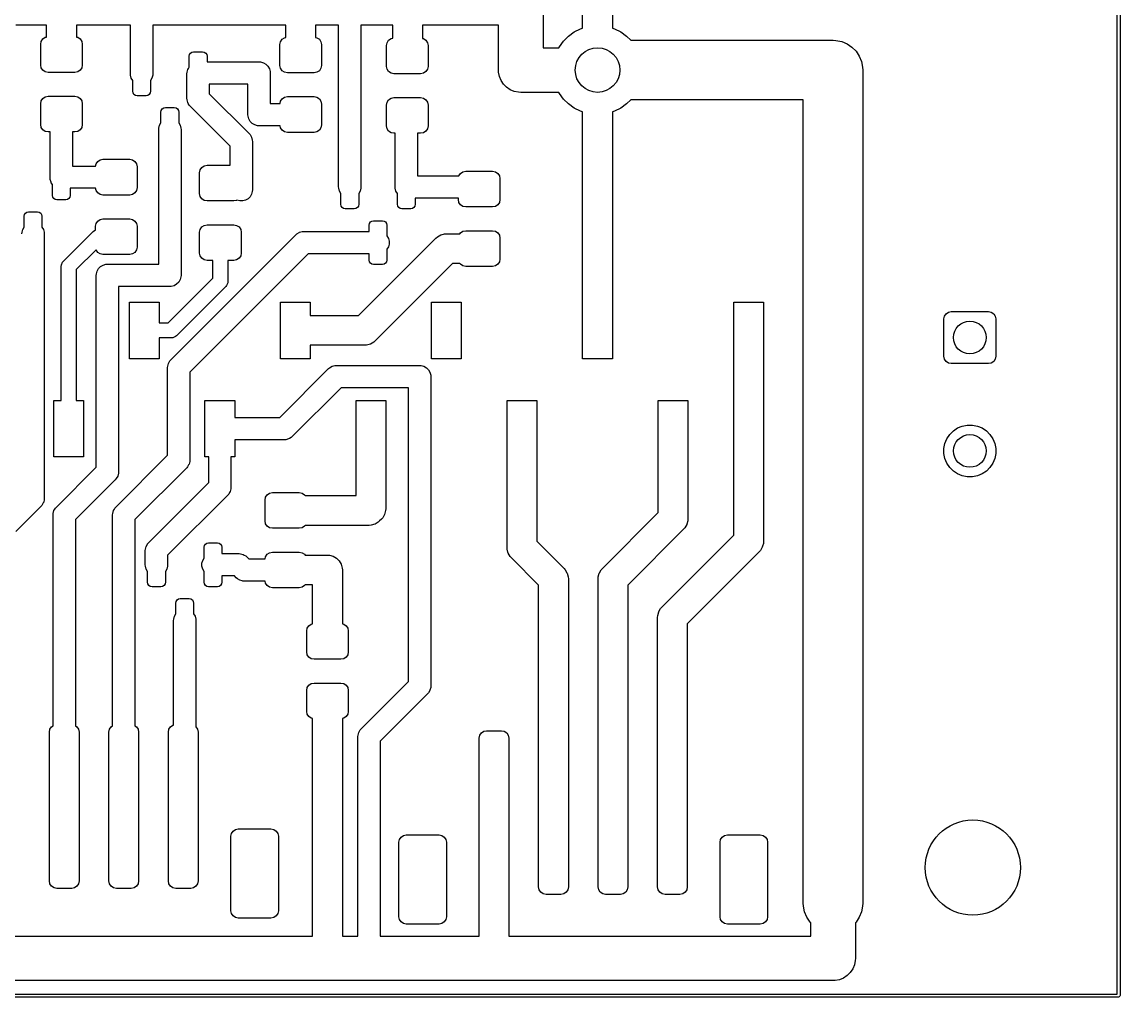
# Model space of a CAD drawing. Header units: millimetres. Extents: x 112.3 to 187.7, y -128.1 to -63.8.
# Drawn here: x 150.83 to 187.75, y -128.15 to -95.38 of the extents above; entities that cross this region are included whole.
import ezdxf

# ---------------------------------------------------------------- set-up
doc = ezdxf.new("R2010")
doc.units = ezdxf.units.MM
doc.layers.add('F.Cu', color=13, linetype='CONTINUOUS', true_color=0xc83434)

msp = doc.modelspace()

# ---------------------------------------------------------------- linework, layer by layer
at = {"layer": 'F.Cu', "linetype": 'CONTINUOUS'}
for p, q in [((187.649999, -128.049999), (187.649999, -63.85)), ((187.749999, -63.8), (187.749999, -128.099999)), ((169.68, -95.590128), (169.68, -94.74489)), ((170.68, -94.74489), (170.68, -95.590128)), ((168.35, -94.9), (168.35, -96.25)), ((151.2, -95.49489), (150.625, -95.49489)), ((151.656377, -95.49489), (151.2, -95.49489)), ((151.656377, -95.891429), (151.656377, -95.49489)), ((154.475, -95.49489), (152.656377, -95.49489)), ((152.656377, -95.49489), (152.656377, -95.891429)), ((154.475, -97.125), (154.475, -95.49489)), ((157.5, -95.49489), (155.225, -95.49489)), ((155.225, -95.49489), (155.225, -97.125)), ((159.7, -95.49489), (157.5, -95.49489)), ((159.7, -95.904654), (159.7, -95.49489)), ((161.475, -95.49489), (160.7, -95.49489)), ((160.7, -95.49489), (160.7, -95.904654)), ((161.475, -100.925), (161.475, -95.49489)), ((163.3, -95.49489), (162.225, -95.49489)), ((162.225, -95.49489), (162.225, -100.925)), ((163.3, -95.932638), (163.3, -95.49489)), ((166.6, -95.49489), (164.3, -95.49489)), ((164.3, -95.49489), (164.3, -95.939502)), ((166.85, -95.49489), (166.6, -95.49489)), ((166.85, -97), (166.85, -95.49489)), ((169.396252, -95.72104), (169.605975, -95.614181)), ((169.605975, -95.614181), (169.68, -95.590128)), ((170.68, -95.590128), (170.754025, -95.614181)), ((170.754025, -95.614181), (170.963748, -95.72104)), ((151.475407, -96.035813), (151.5296, -95.954707)), ((151.5296, -95.954707), (151.610706, -95.900514)), ((151.610706, -95.900514), (151.656377, -95.891429)), ((152.656377, -95.891429), (152.702048, -95.900514)), ((152.702048, -95.900514), (152.783154, -95.954707)), ((152.783154, -95.954707), (152.837347, -96.035813)), ((159.51903, -96.049038), (159.573223, -95.967932)), ((159.573223, -95.967932), (159.654329, -95.913739)), ((159.654329, -95.913739), (159.7, -95.904654)), ((160.7, -95.904654), (160.745671, -95.913739)), ((160.745671, -95.913739), (160.826777, -95.967932)), ((160.826777, -95.967932), (160.88097, -96.049038)), ((163.101777, -96.080454), (163.15597, -95.999348)), ((163.15597, -95.999348), (163.237076, -95.945155)), ((163.237076, -95.945155), (163.3, -95.932638)), ((164.3, -95.939502), (164.328418, -95.945155)), ((164.328418, -95.945155), (164.409524, -95.999348)), ((164.409524, -95.999348), (164.463717, -96.080454)), ((169.039391, -96.025828), (169.205828, -95.859391)), ((169.205828, -95.859391), (169.396252, -95.72104)), ((170.963748, -95.72104), (171.154172, -95.859391)), ((171.154172, -95.859391), (171.294781, -96)), ((171.294781, -96), (178.1, -96)), ((178.1, -96), (178.198017, -96.004815)), ((151.456377, -96.131484), (151.475407, -96.035813)), ((151.456377, -96.831484), (151.456377, -96.131484)), ((152.837347, -96.035813), (152.856377, -96.131484)), ((152.856377, -96.131484), (152.856377, -96.831484)), ((159.5, -96.144709), (159.51903, -96.049038)), ((159.5, -96.844709), (159.5, -96.144709)), ((160.88097, -96.049038), (160.9, -96.144709)), ((160.9, -96.144709), (160.9, -96.844709)), ((163.082747, -96.176125), (163.101777, -96.080454)), ((163.082747, -96.876125), (163.082747, -96.176125)), ((164.463717, -96.080454), (164.482747, -96.176125)), ((164.482747, -96.176125), (164.482747, -96.876125)), ((168.35, -96.25), (168.883845, -96.25)), ((168.883845, -96.25), (168.90104, -96.216252)), ((168.90104, -96.216252), (169.039391, -96.025828)), ((178.198017, -96.004815), (178.390285, -96.04306)), ((178.390285, -96.04306), (178.571397, -96.118079)), ((178.571397, -96.118079), (178.734393, -96.22699)), ((178.734393, -96.22699), (178.87301, -96.365607)), ((178.87301, -96.365607), (178.981921, -96.528603)), ((156.45, -96.5375), (156.461418, -96.480097)), ((156.45, -96.90103), (156.45, -96.5375)), ((156.461418, -96.480097), (156.493934, -96.431434)), ((156.493934, -96.431434), (156.542597, -96.398918)), ((156.542597, -96.398918), (156.6, -96.3875)), ((156.6, -96.3875), (156.9, -96.3875)), ((156.9, -96.3875), (156.957403, -96.398918)), ((156.957403, -96.398918), (157.006066, -96.431434)), ((157.006066, -96.431434), (157.038582, -96.480097)), ((157.038582, -96.480097), (157.05, -96.5375)), ((157.05, -96.5375), (157.05, -96.725)), ((157.05, -96.725), (158.8, -96.725)), ((158.8, -96.725), (158.848947, -96.728208)), ((158.848947, -96.728208), (158.943506, -96.753545)), ((178.981921, -96.528603), (179.05694, -96.709715)), ((179.05694, -96.709715), (179.095185, -96.901983)), ((151.475407, -96.927155), (151.456377, -96.831484)), ((151.5296, -97.008261), (151.475407, -96.927155)), ((151.610706, -97.062454), (151.5296, -97.008261)), ((151.706377, -97.081484), (151.610706, -97.062454)), ((152.606377, -97.081484), (151.706377, -97.081484)), ((152.702048, -97.062454), (152.606377, -97.081484)), ((152.783154, -97.008261), (152.702048, -97.062454)), ((152.837347, -96.927155), (152.783154, -97.008261)), ((152.856377, -96.831484), (152.837347, -96.927155)), ((156.375, -97.125), (156.378207, -97.076068)), ((156.378207, -97.076053), (156.403545, -96.981493)), ((156.378207, -97.076068), (156.378207, -97.076053)), ((156.403545, -96.981493), (156.421461, -96.950462)), ((156.421461, -96.950462), (156.45, -96.90103)), ((158.943506, -96.753545), (159.028286, -96.802492)), ((159.028286, -96.802492), (159.097508, -96.871714)), ((159.097508, -96.871714), (159.146455, -96.956494)), ((159.146455, -96.956494), (159.171792, -97.051053)), ((159.171792, -97.051053), (159.175, -97.1)), ((159.175, -97.1), (159.175, -98.121694)), ((159.51903, -96.94038), (159.5, -96.844709)), ((159.573223, -97.021486), (159.51903, -96.94038)), ((159.654329, -97.075679), (159.573223, -97.021486)), ((159.75, -97.094709), (159.654329, -97.075679)), ((160.65, -97.094709), (159.75, -97.094709)), ((160.745671, -97.075679), (160.65, -97.094709)), ((160.826777, -97.021486), (160.745671, -97.075679)), ((160.88097, -96.94038), (160.826777, -97.021486)), ((160.9, -96.844709), (160.88097, -96.94038)), ((163.101777, -96.971796), (163.082747, -96.876125)), ((163.15597, -97.052902), (163.101777, -96.971796)), ((163.237076, -97.107095), (163.15597, -97.052902)), ((163.332747, -97.126125), (163.237076, -97.107095)), ((164.328418, -97.107095), (164.232747, -97.126125)), ((164.409524, -97.052902), (164.328418, -97.107095)), ((164.463717, -96.971796), (164.409524, -97.052902)), ((164.482747, -96.876125), (164.463717, -96.971796)), ((166.853611, -97.073513), (166.85, -97)), ((166.882295, -97.217714), (166.853611, -97.073513)), ((179.095185, -96.901983), (179.1, -97)), ((179.1, -97), (179.1, -124.996289)), ((154.478208, -97.173947), (154.475, -97.125)), ((154.503545, -97.268506), (154.478208, -97.173947)), ((154.55, -97.348969), (154.503545, -97.268506)), ((154.55, -97.7125), (154.55, -97.348969)), ((155.196455, -97.268506), (155.15, -97.348969)), ((155.15, -97.348969), (155.15, -97.7125)), ((155.221792, -97.173947), (155.196455, -97.268506)), ((155.225, -97.125), (155.221792, -97.173947)), ((156.375, -97.95), (156.375, -97.125)), ((158.425, -97.475), (157.125, -97.475)), ((157.125, -97.475), (157.125, -97.79467)), ((158.425, -98.5), (158.425, -97.475)), ((164.232747, -97.126125), (163.332747, -97.126125)), ((166.938559, -97.353548), (166.882295, -97.217714)), ((167.020242, -97.475795), (166.938559, -97.353548)), ((167.124205, -97.579758), (167.020242, -97.475795)), ((154.561418, -97.769903), (154.55, -97.7125)), ((154.593934, -97.818566), (154.561418, -97.769903)), ((154.642597, -97.851082), (154.593934, -97.818566)), ((155.106066, -97.818566), (155.057403, -97.851082)), ((155.138582, -97.769903), (155.106066, -97.818566)), ((155.15, -97.7125), (155.138582, -97.769903)), ((157.125, -97.79467), (158.465165, -99.134835)), ((167.246452, -97.661441), (167.124205, -97.579758)), ((167.382286, -97.717705), (167.246452, -97.661441)), ((167.526487, -97.746389), (167.382286, -97.717705)), ((167.6, -97.75), (167.526487, -97.746389)), ((168.883845, -97.75), (167.6, -97.75)), ((168.90104, -97.783748), (168.883845, -97.75)), ((169.039391, -97.974172), (168.90104, -97.783748)), ((151.456377, -98.131484), (151.475407, -98.035813)), ((151.456377, -98.831484), (151.456377, -98.131484)), ((151.475407, -98.035813), (151.5296, -97.954707)), ((151.5296, -97.954707), (151.610706, -97.900514)), ((151.610706, -97.900514), (151.706377, -97.881484)), ((151.706377, -97.881484), (152.606377, -97.881484)), ((152.606377, -97.881484), (152.702048, -97.900514)), ((152.702048, -97.900514), (152.783154, -97.954707)), ((152.783154, -97.954707), (152.837347, -98.035813)), ((152.837347, -98.035813), (152.856377, -98.131484)), ((152.856377, -98.131484), (152.856377, -98.831484)), ((154.7, -97.8625), (154.642597, -97.851082)), ((155, -97.8625), (154.7, -97.8625)), ((155.057403, -97.851082), (155, -97.8625)), ((156.378207, -97.998931), (156.375, -97.95)), ((156.378207, -97.998947), (156.378207, -97.998931)), ((156.403545, -98.093507), (156.378207, -97.998947)), ((156.418673, -98.119709), (156.403545, -98.093507)), ((156.452492, -98.178286), (156.418673, -98.119709)), ((156.4525, -98.178294), (156.452492, -98.178286)), ((156.484835, -98.215165), (156.4525, -98.178294)), ((157.825, -99.55533), (156.484835, -98.215165)), ((159.175, -98.121694), (159.205291, -98.119709)), ((159.205291, -98.119709), (159.504973, -98.119709)), ((159.504973, -98.119709), (159.51903, -98.049038)), ((159.51903, -98.049038), (159.573223, -97.967932)), ((159.573223, -97.967932), (159.654329, -97.913739)), ((159.654329, -97.913739), (159.75, -97.894709)), ((159.75, -97.894709), (160.65, -97.894709)), ((160.65, -97.894709), (160.745671, -97.913739)), ((160.745671, -97.913739), (160.826777, -97.967932)), ((160.826777, -97.967932), (160.88097, -98.049038)), ((160.88097, -98.049038), (160.9, -98.144709)), ((160.9, -98.144709), (160.9, -98.844709)), ((163.082747, -98.176125), (163.101777, -98.080454)), ((163.082747, -98.876125), (163.082747, -98.176125)), ((163.101777, -98.080454), (163.15597, -97.999348)), ((163.15597, -97.999348), (163.237076, -97.945155)), ((163.237076, -97.945155), (163.332747, -97.926125)), ((163.332747, -97.926125), (164.232747, -97.926125)), ((164.232747, -97.926125), (164.328418, -97.945155)), ((164.328418, -97.945155), (164.409524, -97.999348)), ((164.409524, -97.999348), (164.463717, -98.080454)), ((164.463717, -98.080454), (164.482747, -98.176125)), ((164.482747, -98.176125), (164.482747, -98.876125)), ((169.205828, -98.140609), (169.039391, -97.974172)), ((169.396252, -98.27896), (169.205828, -98.140609)), ((171.154172, -98.140609), (170.963748, -98.27896)), ((171.294781, -98), (171.154172, -98.140609)), ((177.1, -98), (171.294781, -98)), ((177.1, -124.996289), (177.1, -98)), ((155.5, -98.4125), (155.511418, -98.355097)), ((155.5, -98.77603), (155.5, -98.4125)), ((155.511418, -98.355097), (155.543934, -98.306434)), ((155.543934, -98.306434), (155.592597, -98.273918)), ((155.592597, -98.273918), (155.65, -98.2625)), ((155.65, -98.2625), (155.95, -98.2625)), ((155.95, -98.2625), (156.007403, -98.273918)), ((156.007403, -98.273918), (156.056066, -98.306434)), ((156.056066, -98.306434), (156.088582, -98.355097)), ((156.088582, -98.355097), (156.1, -98.4125)), ((156.1, -98.4125), (156.1, -98.77603)), ((158.428208, -98.548947), (158.425, -98.5)), ((158.453545, -98.643506), (158.428208, -98.548947)), ((169.605975, -98.385819), (169.396252, -98.27896)), ((169.68, -98.409871), (169.605975, -98.385819)), ((169.68, -104.8), (169.68, -98.409871)), ((170.754025, -98.385819), (170.68, -98.409871)), ((170.68, -98.409871), (170.68, -104.8)), ((170.963748, -98.27896), (170.754025, -98.385819)), ((151.475407, -98.927155), (151.456377, -98.831484)), ((151.5296, -99.008261), (151.475407, -98.927155)), ((152.837347, -98.927155), (152.783154, -99.008261)), ((152.856377, -98.831484), (152.837347, -98.927155)), ((155.425, -99), (155.428208, -98.951053)), ((155.428208, -98.951053), (155.453545, -98.856494)), ((155.453545, -98.856494), (155.5, -98.77603)), ((156.1, -98.77603), (156.146455, -98.856494)), ((156.146455, -98.856494), (156.171792, -98.951053)), ((156.171792, -98.951053), (156.175, -99)), ((158.502492, -98.728286), (158.453545, -98.643506)), ((158.571714, -98.797508), (158.502492, -98.728286)), ((158.656494, -98.846455), (158.571714, -98.797508)), ((158.751053, -98.871792), (158.656494, -98.846455)), ((158.8, -98.875), (158.751053, -98.871792)), ((159.2, -98.875), (158.8, -98.875)), ((159.248932, -98.871793), (159.2, -98.875)), ((159.248947, -98.871793), (159.248932, -98.871793)), ((159.256724, -98.869709), (159.248947, -98.871793)), ((159.504973, -98.869709), (159.256724, -98.869709)), ((159.51903, -98.94038), (159.504973, -98.869709)), ((159.573223, -99.021486), (159.51903, -98.94038)), ((160.88097, -98.94038), (160.826777, -99.021486)), ((160.9, -98.844709), (160.88097, -98.94038)), ((163.101777, -98.971796), (163.082747, -98.876125)), ((164.482747, -98.876125), (164.463717, -98.971796)), ((151.610706, -99.062454), (151.5296, -99.008261)), ((151.706377, -99.081484), (151.610706, -99.062454)), ((151.775, -99.081484), (151.706377, -99.081484)), ((151.775, -100.625), (151.775, -99.081484)), ((152.606377, -99.081484), (152.525, -99.081484)), ((152.525, -99.081484), (152.525, -100.225)), ((152.702048, -99.062454), (152.606377, -99.081484)), ((152.783154, -99.008261), (152.702048, -99.062454)), ((155.425, -103.525), (155.425, -99)), ((156.175, -99), (156.175, -103.9)), ((158.465165, -99.134835), (158.497508, -99.171714)), ((158.497508, -99.171714), (158.546455, -99.256494)), ((158.546455, -99.256494), (158.571793, -99.351053)), ((159.654329, -99.075679), (159.573223, -99.021486)), ((159.75, -99.094709), (159.654329, -99.075679)), ((160.65, -99.094709), (159.75, -99.094709)), ((160.745671, -99.075679), (160.65, -99.094709)), ((160.826777, -99.021486), (160.745671, -99.075679)), ((163.15597, -99.052902), (163.101777, -98.971796)), ((163.237076, -99.107095), (163.15597, -99.052902)), ((163.332747, -99.126125), (163.237076, -99.107095)), ((163.375, -99.126125), (163.332747, -99.126125)), ((163.375, -100.925), (163.375, -99.126125)), ((164.232747, -99.126125), (164.125, -99.126125)), ((164.125, -99.126125), (164.125, -100.55)), ((164.328418, -99.107095), (164.232747, -99.126125)), ((164.409524, -99.052902), (164.328418, -99.107095)), ((164.463717, -98.971796), (164.409524, -99.052902)), ((157.825, -100.2), (157.825, -99.55533)), ((158.571793, -99.351053), (158.571793, -99.351068)), ((158.571793, -99.351068), (158.575, -99.4)), ((158.575, -99.4), (158.575, -101.028241)), ((153.373223, -100.073223), (153.454329, -100.01903)), ((153.454329, -100.01903), (153.55, -100)), ((153.55, -100), (154.45, -100)), ((154.45, -100), (154.545671, -100.01903)), ((154.545671, -100.01903), (154.626777, -100.073223)), ((152.525, -100.225), (153.304973, -100.225)), ((153.304973, -100.225), (153.31903, -100.154329)), ((153.31903, -100.154329), (153.373223, -100.073223)), ((154.626777, -100.073223), (154.68097, -100.154329)), ((154.68097, -100.154329), (154.7, -100.25)), ((154.7, -100.25), (154.7, -100.95)), ((156.8, -100.45), (156.81903, -100.354329)), ((156.81903, -100.354329), (156.873223, -100.273223)), ((156.873223, -100.273223), (156.954329, -100.21903)), ((156.954329, -100.21903), (157.05, -100.2)), ((157.05, -100.2), (157.825, -100.2)), ((165.573223, -100.473223), (165.654329, -100.41903)), ((165.654329, -100.41903), (165.75, -100.4)), ((165.75, -100.4), (166.65, -100.4)), ((166.65, -100.4), (166.745671, -100.41903)), ((166.745671, -100.41903), (166.826777, -100.473223)), ((151.778207, -100.673931), (151.775, -100.625)), ((151.778207, -100.673947), (151.778207, -100.673931)), ((151.803545, -100.768507), (151.778207, -100.673947)), ((151.813707, -100.786108), (151.803545, -100.768507)), ((151.85, -100.848969), (151.813707, -100.786108)), ((156.8, -101.15), (156.8, -100.45)), ((164.125, -100.55), (165.521923, -100.55)), ((165.521923, -100.55), (165.573223, -100.473223)), ((166.826777, -100.473223), (166.88097, -100.554329)), ((166.88097, -100.554329), (166.9, -100.65)), ((166.9, -100.65), (166.9, -101.35)), ((151.85, -101.2125), (151.85, -100.848969)), ((153.304973, -100.975), (152.45, -100.975)), ((152.45, -100.975), (152.45, -101.2125)), ((153.31903, -101.045671), (153.304973, -100.975)), ((153.373223, -101.126777), (153.31903, -101.045671)), ((153.454329, -101.18097), (153.373223, -101.126777)), ((154.626777, -101.126777), (154.545671, -101.18097)), ((154.68097, -101.045671), (154.626777, -101.126777)), ((154.7, -100.95), (154.68097, -101.045671)), ((156.81903, -101.245671), (156.8, -101.15)), ((158.571792, -101.077188), (158.546455, -101.171747)), ((158.575, -101.028241), (158.571792, -101.077188)), ((161.478208, -100.973947), (161.475, -100.925)), ((161.503545, -101.068506), (161.478208, -100.973947)), ((161.55, -101.148969), (161.503545, -101.068506)), ((161.55, -101.5125), (161.55, -101.148969)), ((162.196455, -101.068506), (162.15, -101.148969)), ((162.15, -101.148969), (162.15, -101.5125)), ((162.221792, -100.973947), (162.196455, -101.068506)), ((162.225, -100.925), (162.221792, -100.973947)), ((163.378208, -100.973947), (163.375, -100.925)), ((163.403545, -101.068506), (163.378208, -100.973947)), ((163.45, -101.148969), (163.403545, -101.068506)), ((163.45, -101.5125), (163.45, -101.148969)), ((151.861418, -101.269903), (151.85, -101.2125)), ((151.893934, -101.318566), (151.861418, -101.269903)), ((151.942597, -101.351082), (151.893934, -101.318566)), ((152, -101.3625), (151.942597, -101.351082)), ((152.3, -101.3625), (152, -101.3625)), ((152.357403, -101.351082), (152.3, -101.3625)), ((152.406066, -101.318566), (152.357403, -101.351082)), ((152.438582, -101.269903), (152.406066, -101.318566)), ((152.45, -101.2125), (152.438582, -101.269903)), ((153.55, -101.2), (153.454329, -101.18097)), ((154.45, -101.2), (153.55, -101.2)), ((154.545671, -101.18097), (154.45, -101.2)), ((156.873223, -101.326777), (156.81903, -101.245671)), ((156.954329, -101.38097), (156.873223, -101.326777)), ((157.05, -101.4), (156.954329, -101.38097)), ((157.95, -101.4), (157.05, -101.4)), ((158.045671, -101.38097), (157.95, -101.4)), ((158.055725, -101.374252), (158.045671, -101.38097)), ((158.056494, -101.374696), (158.055725, -101.374252)), ((158.151053, -101.400033), (158.056494, -101.374696)), ((158.248947, -101.400033), (158.151053, -101.400033)), ((158.343506, -101.374696), (158.248947, -101.400033)), ((158.428286, -101.325749), (158.343506, -101.374696)), ((158.497508, -101.256527), (158.428286, -101.325749)), ((158.546455, -101.171747), (158.497508, -101.256527)), ((161.561418, -101.569903), (161.55, -101.5125)), ((162.15, -101.5125), (162.138582, -101.569903)), ((163.461418, -101.569903), (163.45, -101.5125)), ((164.05, -101.5125), (164.038582, -101.569903)), ((165.5, -101.3), (164.05, -101.3)), ((164.05, -101.3), (164.05, -101.5125)), ((165.5, -101.35), (165.5, -101.3)), ((165.51903, -101.445671), (165.5, -101.35)), ((165.573223, -101.526777), (165.51903, -101.445671)), ((165.654329, -101.58097), (165.573223, -101.526777)), ((166.826777, -101.526777), (166.745671, -101.58097)), ((166.88097, -101.445671), (166.826777, -101.526777)), ((166.9, -101.35), (166.88097, -101.445671)), ((150.9, -101.9125), (150.911418, -101.855097)), ((150.911418, -101.855097), (150.943934, -101.806434)), ((150.943934, -101.806434), (150.992597, -101.773918)), ((150.992597, -101.773918), (151.05, -101.7625)), ((151.05, -101.7625), (151.35, -101.7625)), ((151.35, -101.7625), (151.407403, -101.773918)), ((151.407403, -101.773918), (151.456066, -101.806434)), ((151.456066, -101.806434), (151.488582, -101.855097)), ((151.488582, -101.855097), (151.5, -101.9125)), ((161.593934, -101.618566), (161.561418, -101.569903)), ((161.642597, -101.651082), (161.593934, -101.618566)), ((161.7, -101.6625), (161.642597, -101.651082)), ((162, -101.6625), (161.7, -101.6625)), ((162.057403, -101.651082), (162, -101.6625)), ((162.106066, -101.618566), (162.057403, -101.651082)), ((162.138582, -101.569903), (162.106066, -101.618566)), ((163.493934, -101.618566), (163.461418, -101.569903)), ((163.542597, -101.651082), (163.493934, -101.618566)), ((163.6, -101.6625), (163.542597, -101.651082)), ((163.9, -101.6625), (163.6, -101.6625)), ((163.957403, -101.651082), (163.9, -101.6625)), ((164.006066, -101.618566), (163.957403, -101.651082)), ((164.038582, -101.569903), (164.006066, -101.618566)), ((165.75, -101.6), (165.654329, -101.58097)), ((166.65, -101.6), (165.75, -101.6)), ((166.745671, -101.58097), (166.65, -101.6)), ((150.853545, -102.356494), (150.9, -102.27603)), ((150.9, -102.27603), (150.9, -101.9125)), ((151.5, -101.9125), (151.5, -102.27603)), ((151.5, -102.27603), (151.546455, -102.356494)), ((153.3, -102.25), (153.31903, -102.154329)), ((153.3, -102.376022), (153.3, -102.25)), ((153.31903, -102.154329), (153.373223, -102.073223)), ((153.373223, -102.073223), (153.454329, -102.01903)), ((153.454329, -102.01903), (153.55, -102)), ((153.55, -102), (154.45, -102)), ((154.45, -102), (154.545671, -102.01903)), ((154.545671, -102.01903), (154.626777, -102.073223)), ((154.626777, -102.073223), (154.68097, -102.154329)), ((154.68097, -102.154329), (154.7, -102.25)), ((154.7, -102.25), (154.7, -102.95)), ((156.81903, -102.354329), (156.873223, -102.273223)), ((156.873223, -102.273223), (156.954329, -102.21903)), ((156.954329, -102.21903), (157.05, -102.2)), ((157.05, -102.2), (157.95, -102.2)), ((157.95, -102.2), (158.045671, -102.21903)), ((158.045671, -102.21903), (158.126777, -102.273223)), ((158.126777, -102.273223), (158.18097, -102.354329)), ((162.5, -102.2125), (162.511418, -102.155097)), ((162.5, -102.425), (162.5, -102.2125)), ((162.511418, -102.155097), (162.543934, -102.106434)), ((162.543934, -102.106434), (162.592597, -102.073918)), ((162.592597, -102.073918), (162.65, -102.0625)), ((162.65, -102.0625), (162.95, -102.0625)), ((162.95, -102.0625), (163.007403, -102.073918)), ((163.007403, -102.073918), (163.056066, -102.106434)), ((163.056066, -102.106434), (163.088582, -102.155097)), ((163.088582, -102.155097), (163.1, -102.2125)), ((163.1, -102.2125), (163.1, -102.57603)), ((150.825, -102.5), (150.828208, -102.451053)), ((150.828208, -102.451053), (150.853545, -102.356494)), ((151.546455, -102.356494), (151.571792, -102.451053)), ((151.571792, -102.451053), (151.575, -102.5)), ((151.575, -102.5), (151.575, -111.4)), ((152.223223, -103.423223), (153.223224, -102.423223)), ((153.223224, -102.423223), (153.261108, -102.392132)), ((153.261108, -102.392132), (153.3, -102.376022)), ((155.834835, -106.734835), (160.034835, -102.534835)), ((156.8, -102.45), (156.81903, -102.354329)), ((156.8, -103.15), (156.8, -102.45)), ((158.18097, -102.354329), (158.2, -102.45)), ((158.2, -102.45), (158.2, -103.15)), ((160.034835, -102.534835), (160.071705, -102.5025)), ((160.071705, -102.5025), (160.071714, -102.502492)), ((160.071714, -102.502492), (160.143394, -102.461108)), ((160.143394, -102.461108), (160.156493, -102.453545)), ((160.156493, -102.453545), (160.251053, -102.428207)), ((160.251053, -102.428207), (160.251068, -102.428207)), ((160.251068, -102.428207), (160.3, -102.425)), ((160.3, -102.425), (162.5, -102.425)), ((162.142894, -105.25), (164.746446, -102.646447)), ((163.1, -102.57603), (163.146455, -102.656494)), ((164.746446, -102.646447), (164.79561, -102.603331)), ((164.79561, -102.603331), (164.795619, -102.603323)), ((164.795619, -102.603323), (164.908658, -102.53806)), ((164.908658, -102.53806), (164.920694, -102.534835)), ((164.920694, -102.534835), (165.034737, -102.504277)), ((165.034737, -102.504277), (165.034752, -102.504277)), ((165.034752, -102.504277), (165.1, -102.5)), ((165.1, -102.5), (165.555331, -102.5)), ((165.555331, -102.5), (165.573223, -102.473223)), ((165.573223, -102.473223), (165.654329, -102.41903)), ((165.654329, -102.41903), (165.75, -102.4)), ((165.75, -102.4), (166.65, -102.4)), ((166.65, -102.4), (166.745671, -102.41903)), ((166.745671, -102.41903), (166.826777, -102.473223)), ((166.826777, -102.473223), (166.88097, -102.554329)), ((166.88097, -102.554329), (166.9, -102.65)), ((154.7, -102.95), (154.68097, -103.045671)), ((163.146455, -102.943506), (163.1, -103.023969)), ((163.146455, -102.656494), (163.171792, -102.751053)), ((163.171792, -102.848947), (163.146455, -102.943506)), ((163.171792, -102.751053), (163.171792, -102.848947)), ((166.9, -102.65), (166.9, -103.35)), ((153.31718, -103.036372), (152.65, -103.703553)), ((153.31903, -103.045671), (153.31718, -103.036372)), ((153.373223, -103.126777), (153.31903, -103.045671)), ((153.454329, -103.18097), (153.373223, -103.126777)), ((153.55, -103.2), (153.454329, -103.18097)), ((154.45, -103.2), (153.55, -103.2)), ((154.545671, -103.18097), (154.45, -103.2)), ((154.626777, -103.126777), (154.545671, -103.18097)), ((154.68097, -103.045671), (154.626777, -103.126777)), ((160.45533, -103.175), (156.475, -107.15533)), ((156.81903, -103.245671), (156.8, -103.15)), ((156.873223, -103.326777), (156.81903, -103.245671)), ((156.954329, -103.38097), (156.873223, -103.326777)), ((157.05, -103.4), (156.954329, -103.38097)), ((158.045671, -103.38097), (157.95, -103.4)), ((158.126777, -103.326777), (158.045671, -103.38097)), ((158.18097, -103.245671), (158.126777, -103.326777)), ((158.2, -103.15), (158.18097, -103.245671)), ((162.5, -103.175), (160.45533, -103.175)), ((162.5, -103.3875), (162.5, -103.175)), ((163.1, -103.023969), (163.1, -103.3875)), ((166.9, -103.35), (166.88097, -103.445671)), ((152.15, -103.6), (152.154804, -103.551227)), ((152.15, -108.1), (152.15, -103.6)), ((152.154804, -103.551227), (152.192133, -103.461107)), ((152.192133, -103.461107), (152.192137, -103.461102)), ((152.192137, -103.461102), (152.223223, -103.423223)), ((152.65, -103.703553), (152.65, -108.1)), ((153.353545, -103.756494), (153.402492, -103.671714)), ((153.402492, -103.671714), (153.471714, -103.602492)), ((153.471714, -103.602492), (153.556494, -103.553545)), ((153.556494, -103.553545), (153.651053, -103.528208)), ((153.651053, -103.528208), (153.7, -103.525)), ((153.7, -103.525), (155.425, -103.525)), ((157.25, -103.4), (157.05, -103.4)), ((157.25, -103.996446), (157.25, -103.4)), ((157.95, -103.4), (157.75, -103.4)), ((157.75, -103.4), (157.75, -104.1)), ((162.511418, -103.444903), (162.5, -103.3875)), ((162.543934, -103.493566), (162.511418, -103.444903)), ((162.592597, -103.526082), (162.543934, -103.493566)), ((162.65, -103.5375), (162.592597, -103.526082)), ((162.95, -103.5375), (162.65, -103.5375)), ((165.307107, -103.5), (162.703553, -106.103553)), ((163.007403, -103.526082), (162.95, -103.5375)), ((163.056066, -103.493566), (163.007403, -103.526082)), ((163.088582, -103.444903), (163.056066, -103.493566)), ((163.1, -103.3875), (163.088582, -103.444903)), ((165.555331, -103.5), (165.307107, -103.5)), ((165.573223, -103.526777), (165.555331, -103.5)), ((165.654329, -103.58097), (165.573223, -103.526777)), ((165.75, -103.6), (165.654329, -103.58097)), ((166.65, -103.6), (165.75, -103.6)), ((166.745671, -103.58097), (166.65, -103.6)), ((166.826777, -103.526777), (166.745671, -103.58097)), ((166.88097, -103.445671), (166.826777, -103.526777)), ((153.325, -103.9), (153.328208, -103.851053)), ((153.325, -110.34467), (153.325, -103.9)), ((153.328208, -103.851053), (153.353545, -103.756494)), ((155.746446, -105.5), (157.25, -103.996446)), ((156.146455, -104.043506), (156.097508, -104.128286)), ((156.171792, -103.948947), (156.146455, -104.043506)), ((156.175, -103.9), (156.171792, -103.948947)), ((157.75, -104.1), (157.745196, -104.148773)), ((155.8, -104.275), (154.075, -104.275)), ((154.075, -104.275), (154.075, -110.5)), ((155.848947, -104.271792), (155.8, -104.275)), ((155.943506, -104.246455), (155.848947, -104.271792)), ((156.028286, -104.197508), (155.943506, -104.246455)), ((157.676776, -104.276777), (156.026777, -105.926777)), ((156.097508, -104.128286), (156.028286, -104.197508)), ((157.707862, -104.238897), (157.676776, -104.276777)), ((157.707867, -104.238893), (157.707862, -104.238897)), ((157.745196, -104.148773), (157.707867, -104.238893)), ((154.44, -106.7), (154.44, -104.8)), ((154.44, -104.8), (155.44, -104.8)), ((155.44, -104.8), (155.44, -105.5)), ((159.52, -106.7), (159.52, -104.8)), ((159.52, -104.8), (160.52, -104.8)), ((160.52, -104.8), (160.52, -105.25)), ((164.6, -106.7), (164.6, -104.8)), ((164.6, -104.8), (165.6, -104.8)), ((165.6, -104.8), (165.6, -106.7)), ((169.68, -106.7), (169.68, -104.8)), ((170.68, -104.8), (170.68, -106.7)), ((174.76, -106.7), (174.76, -104.8)), ((174.76, -104.8), (175.76, -104.8)), ((175.76, -104.8), (175.76, -105.75)), ((181.84403, -105.269329), (181.898223, -105.188223)), ((181.898223, -105.188223), (181.979329, -105.13403)), ((181.979329, -105.13403), (182.075, -105.115)), ((182.075, -105.115), (183.325, -105.115)), ((183.325, -105.115), (183.420671, -105.13403)), ((183.420671, -105.13403), (183.501777, -105.188223)), ((183.501777, -105.188223), (183.55597, -105.269329)), ((155.44, -105.5), (155.746446, -105.5)), ((160.52, -105.25), (162.142894, -105.25)), ((181.825, -105.365), (181.84403, -105.269329)), ((181.825, -106.615), (181.825, -105.365)), ((183.55597, -105.269329), (183.575, -105.365)), ((183.575, -105.365), (183.575, -106.615)), ((155.988893, -105.957867), (155.898773, -105.995196)), ((155.988897, -105.957862), (155.988893, -105.957867)), ((156.026777, -105.926777), (155.988897, -105.957862)), ((175.76, -105.75), (175.76, -112.84)), ((155.85, -106), (155.44, -106)), ((155.44, -106), (155.44, -106.7)), ((155.898773, -105.995196), (155.85, -106)), ((162.35, -106.25), (160.52, -106.25)), ((160.52, -106.25), (160.52, -106.7)), ((162.415248, -106.245723), (162.35, -106.25)), ((162.415263, -106.245723), (162.415248, -106.245723)), ((162.541342, -106.21194), (162.415263, -106.245723)), ((162.654381, -106.146677), (162.541342, -106.21194)), ((162.654396, -106.146661), (162.654381, -106.146677)), ((162.703553, -106.103553), (162.654396, -106.146661)), ((155.44, -106.7), (154.44, -106.7)), ((160.52, -106.7), (159.52, -106.7)), ((165.6, -106.7), (164.6, -106.7)), ((170.68, -106.7), (169.68, -106.7)), ((174.76, -112.632893), (174.76, -106.7)), ((181.84403, -106.710671), (181.825, -106.615)), ((183.575, -106.615), (183.55597, -106.710671)), ((155.725, -107), (155.728207, -106.951068)), ((155.725, -109.94467), (155.725, -107)), ((155.728207, -106.951053), (155.753545, -106.856493)), ((155.728207, -106.951068), (155.728207, -106.951053)), ((155.753545, -106.856493), (155.790909, -106.791777)), ((155.790909, -106.791777), (155.802492, -106.771714)), ((155.802492, -106.771714), (155.8025, -106.771705)), ((155.8025, -106.771705), (155.834835, -106.734835)), ((159.49467, -108.675), (161.134835, -107.034835)), ((161.134835, -107.034835), (161.171714, -107.002492)), ((161.171714, -107.002492), (161.256494, -106.953545)), ((161.256494, -106.953545), (161.351053, -106.928207)), ((161.351053, -106.928207), (161.351068, -106.928207)), ((161.351068, -106.928207), (161.4, -106.925)), ((161.4, -106.925), (164.2, -106.925)), ((164.2, -106.925), (164.248947, -106.928208)), ((164.248947, -106.928208), (164.343506, -106.953545)), ((164.343506, -106.953545), (164.428286, -107.002492)), ((164.428286, -107.002492), (164.497508, -107.071714)), ((164.497508, -107.071714), (164.546455, -107.156494)), ((181.898223, -106.791777), (181.84403, -106.710671)), ((181.979329, -106.84597), (181.898223, -106.791777)), ((182.075, -106.865), (181.979329, -106.84597)), ((183.325, -106.865), (182.075, -106.865)), ((183.420671, -106.84597), (183.325, -106.865)), ((183.501777, -106.791777), (183.420671, -106.84597)), ((183.55597, -106.710671), (183.501777, -106.791777)), ((156.475, -107.15533), (156.475, -110.1)), ((164.546455, -107.156494), (164.571792, -107.251053)), ((164.571792, -107.251053), (164.575, -107.3)), ((164.575, -107.3), (164.575, -117.7)), ((161.55533, -107.675), (159.915165, -109.315165)), ((163.825, -107.675), (161.55533, -107.675)), ((163.825, -117.54467), (163.825, -107.675)), ((151.9, -110), (151.9, -108.1)), ((151.9, -108.1), (152.15, -108.1)), ((152.65, -108.1), (152.9, -108.1)), ((152.9, -108.1), (152.9, -110)), ((156.98, -110), (156.98, -108.1)), ((156.98, -108.1), (157.98, -108.1)), ((157.98, -108.1), (157.98, -108.675)), ((162.06, -110), (162.06, -108.1)), ((162.06, -108.1), (163.06, -108.1)), ((163.06, -108.1), (163.06, -109.05)), ((167.14, -110), (167.14, -108.1)), ((167.14, -108.1), (168.14, -108.1)), ((168.14, -108.1), (168.14, -109.05)), ((172.22, -110), (172.22, -108.1)), ((172.22, -108.1), (173.22, -108.1)), ((173.22, -108.1), (173.22, -109.05)), ((157.98, -108.675), (159.49467, -108.675)), ((163.06, -109.05), (163.06, -111.74)), ((168.14, -109.05), (168.14, -112.832893)), ((173.22, -109.05), (173.22, -112.08)), ((181.928319, -109.387528), (182.023616, -109.244906)), ((182.023616, -109.244906), (182.144906, -109.123616)), ((182.144906, -109.123616), (182.287528, -109.028319)), ((182.287528, -109.028319), (182.446001, -108.962677)), ((182.446001, -108.962677), (182.614235, -108.929213)), ((182.614235, -108.929213), (182.785765, -108.929213)), ((182.785765, -108.929213), (182.953999, -108.962677)), ((182.953999, -108.962677), (183.112472, -109.028319)), ((183.112472, -109.028319), (183.255094, -109.123616)), ((183.255094, -109.123616), (183.376384, -109.244906)), ((183.376384, -109.244906), (183.471681, -109.387528)), ((159.65, -109.425), (157.98, -109.425)), ((157.98, -109.425), (157.98, -110)), ((159.698932, -109.421793), (159.65, -109.425)), ((159.698947, -109.421793), (159.698932, -109.421793)), ((159.793507, -109.396455), (159.698947, -109.421793)), ((159.825368, -109.37806), (159.793507, -109.396455)), ((159.878286, -109.347508), (159.825368, -109.37806)), ((159.878294, -109.347499), (159.878286, -109.347508)), ((159.915165, -109.315165), (159.878294, -109.347499)), ((181.829213, -109.714235), (181.862677, -109.546001)), ((181.862677, -109.546001), (181.928319, -109.387528)), ((183.471681, -109.387528), (183.537323, -109.546001)), ((183.537323, -109.546001), (183.570787, -109.714235)), ((152.9, -110), (151.9, -110)), ((153.984835, -111.684835), (155.725, -109.94467)), ((157.105, -110), (156.98, -110)), ((157.105, -110.86467), (157.105, -110)), ((157.98, -110), (157.855, -110)), ((157.855, -110), (157.855, -111.02)), ((162.06, -111.3), (162.06, -110)), ((167.14, -113.04), (167.14, -110)), ((172.22, -111.872893), (172.22, -110)), ((181.829213, -109.885765), (181.829213, -109.714235)), ((181.862677, -110.053999), (181.829213, -109.885765)), ((183.570787, -109.885765), (183.537323, -110.053999)), ((183.570787, -109.714235), (183.570787, -109.885765)), ((151.984835, -111.684835), (153.325, -110.34467)), ((156.365165, -110.365165), (154.625, -112.10533)), ((156.397499, -110.328294), (156.365165, -110.365165)), ((156.397508, -110.328286), (156.397499, -110.328294)), ((156.430169, -110.271714), (156.397508, -110.328286)), ((156.446455, -110.243507), (156.430169, -110.271714)), ((156.471792, -110.148947), (156.446455, -110.243507)), ((156.475, -110.1), (156.471792, -110.148947)), ((181.928319, -110.212472), (181.862677, -110.053999)), ((182.023616, -110.355094), (181.928319, -110.212472)), ((182.144906, -110.476384), (182.023616, -110.355094)), ((183.376384, -110.355094), (183.255094, -110.476384)), ((183.471681, -110.212472), (183.376384, -110.355094)), ((183.537323, -110.053999), (183.471681, -110.212472)), ((153.965165, -110.765165), (152.625, -112.10533)), ((153.997508, -110.728286), (153.965165, -110.765165)), ((154.046455, -110.643506), (153.997508, -110.728286)), ((154.071793, -110.548947), (154.046455, -110.643506)), ((154.075, -110.5), (154.071793, -110.548931)), ((154.071793, -110.548931), (154.071793, -110.548947)), ((182.287528, -110.571681), (182.144906, -110.476384)), ((182.446001, -110.637323), (182.287528, -110.571681)), ((182.614235, -110.670787), (182.446001, -110.637323)), ((182.785765, -110.670787), (182.614235, -110.670787)), ((182.953999, -110.637323), (182.785765, -110.670787)), ((183.112472, -110.571681), (182.953999, -110.637323)), ((183.255094, -110.476384), (183.112472, -110.571681)), ((155.084835, -112.884835), (157.105, -110.86467)), ((157.851793, -111.068947), (157.826455, -111.163507)), ((157.855, -111.02), (157.851793, -111.068931)), ((157.851793, -111.068931), (157.851793, -111.068947)), ((151.571793, -111.448947), (151.546455, -111.543507)), ((151.575, -111.4), (151.571793, -111.448931)), ((151.571793, -111.448931), (151.571793, -111.448947)), ((157.745165, -111.285165), (155.725, -113.30533)), ((157.777499, -111.248294), (157.745165, -111.285165)), ((157.777508, -111.248286), (157.777499, -111.248294)), ((157.810384, -111.191342), (157.777508, -111.248286)), ((157.826455, -111.163507), (157.810384, -111.191342)), ((159, -111.45), (159.01903, -111.354329)), ((159, -112.15), (159, -111.45)), ((159.01903, -111.354329), (159.073223, -111.273223)), ((159.073223, -111.273223), (159.154329, -111.21903)), ((159.154329, -111.21903), (159.25, -111.2)), ((159.25, -111.2), (160.15, -111.2)), ((160.15, -111.2), (160.245671, -111.21903)), ((160.245671, -111.21903), (160.326777, -111.273223)), ((160.326777, -111.273223), (160.344669, -111.3)), ((160.344669, -111.3), (162.06, -111.3)), ((151.465165, -111.665165), (150.625, -112.50533)), ((151.497499, -111.628294), (151.465165, -111.665165)), ((151.497508, -111.628286), (151.497499, -111.628294)), ((151.543481, -111.548658), (151.497508, -111.628286)), ((151.546455, -111.543507), (151.543481, -111.548658)), ((151.878207, -111.901053), (151.903545, -111.806493)), ((151.903545, -111.806493), (151.933662, -111.754329)), ((151.933662, -111.754329), (151.952492, -111.721714)), ((151.952492, -111.721714), (151.9525, -111.721705)), ((151.9525, -111.721705), (151.984835, -111.684835)), ((153.878207, -111.901053), (153.903545, -111.806493)), ((153.903545, -111.806493), (153.933662, -111.754329)), ((153.933662, -111.754329), (153.952492, -111.721714)), ((153.952492, -111.721714), (153.9525, -111.721705)), ((153.9525, -111.721705), (153.984835, -111.684835)), ((163.055723, -111.805263), (163.033377, -111.888659)), ((163.06, -111.74), (163.055723, -111.805247)), ((163.055723, -111.805247), (163.055723, -111.805263)), ((170.346447, -113.746447), (172.22, -111.872893)), ((151.875, -111.95), (151.878207, -111.901068)), ((151.875, -119.038626), (151.875, -111.95)), ((151.878207, -111.901068), (151.878207, -111.901053)), ((152.625, -112.10533), (152.625, -119.038626)), ((153.875, -111.95), (153.878207, -111.901068)), ((153.875, -119.038626), (153.875, -111.95)), ((153.878207, -111.901068), (153.878207, -111.901053)), ((154.625, -112.10533), (154.625, -119.038626)), ((159.01903, -112.245671), (159, -112.15)), ((159.073223, -112.326777), (159.01903, -112.245671)), ((162.804381, -112.196677), (162.700775, -112.256494)), ((162.804396, -112.196661), (162.804381, -112.196677)), ((162.853553, -112.153553), (162.804396, -112.196661)), ((162.913554, -112.093553), (162.853553, -112.153553)), ((162.956661, -112.044396), (162.913554, -112.093553)), ((162.956677, -112.044381), (162.956661, -112.044396)), ((163.02194, -111.931342), (162.956677, -112.044381)), ((163.033377, -111.888659), (163.02194, -111.931342)), ((173.215723, -112.145263), (173.184459, -112.26194)), ((173.22, -112.08), (173.215723, -112.145247)), ((173.215723, -112.145247), (173.215723, -112.145263)), ((159.154329, -112.38097), (159.073223, -112.326777)), ((159.25, -112.4), (159.154329, -112.38097)), ((160.15, -112.4), (159.25, -112.4)), ((160.245671, -112.38097), (160.15, -112.4)), ((160.326777, -112.326777), (160.245671, -112.38097)), ((160.344669, -112.3), (160.326777, -112.326777)), ((162.5, -112.3), (160.344669, -112.3)), ((162.565248, -112.295723), (162.5, -112.3)), ((162.565263, -112.295723), (162.565248, -112.295723)), ((162.691342, -112.26194), (162.565263, -112.295723)), ((162.700775, -112.256494), (162.691342, -112.26194)), ((173.073553, -112.433554), (171.2, -114.307106)), ((173.116668, -112.384389), (173.073553, -112.433554)), ((173.116677, -112.384381), (173.116668, -112.384389)), ((173.18194, -112.271342), (173.116677, -112.384381)), ((173.184459, -112.26194), (173.18194, -112.271342)), ((155.003545, -113.006493), (155.044917, -112.934835)), ((155.044917, -112.934835), (155.052492, -112.921714)), ((155.052492, -112.921714), (155.0525, -112.921705)), ((155.0525, -112.921705), (155.084835, -112.884835)), ((156.95, -113.0375), (156.961418, -112.980097)), ((156.961418, -112.980097), (156.993934, -112.931434)), ((156.993934, -112.931434), (157.042597, -112.898918)), ((157.042597, -112.898918), (157.1, -112.8875)), ((157.1, -112.8875), (157.4, -112.8875)), ((157.4, -112.8875), (157.457403, -112.898918)), ((157.457403, -112.898918), (157.506066, -112.931434)), ((157.506066, -112.931434), (157.538582, -112.980097)), ((157.538582, -112.980097), (157.55, -113.0375)), ((168.14, -112.832893), (169.053553, -113.746446)), ((172.346447, -115.046447), (174.76, -112.632893)), ((175.755723, -112.905263), (175.729079, -113.004698)), ((175.76, -112.84), (175.755723, -112.905247)), ((175.755723, -112.905247), (175.755723, -112.905263)), ((154.975, -113.15), (154.978207, -113.101068)), ((154.975, -113.625), (154.975, -113.15)), ((154.978207, -113.101053), (155.003545, -113.006493)), ((154.978207, -113.101068), (154.978207, -113.101053)), ((155.725, -113.30533), (155.725, -113.625)), ((156.95, -113.40103), (156.95, -113.0375)), ((157.55, -113.0375), (157.55, -113.25)), ((157.55, -113.25), (158.125, -113.25)), ((158.125, -113.25), (158.173932, -113.253207)), ((158.173932, -113.253207), (158.173947, -113.253207)), ((158.173947, -113.253207), (158.268507, -113.278545)), ((158.268507, -113.278545), (158.299537, -113.296461)), ((158.299537, -113.296461), (158.353286, -113.327492)), ((158.353286, -113.327492), (158.353294, -113.3275)), ((158.353294, -113.3275), (158.390165, -113.359835)), ((159.004973, -113.425), (159.01903, -113.354329)), ((159.01903, -113.354329), (159.073223, -113.273223)), ((159.073223, -113.273223), (159.154329, -113.21903)), ((159.154329, -113.21903), (159.25, -113.2)), ((159.25, -113.2), (160.15, -113.2)), ((160.15, -113.2), (160.245671, -113.21903)), ((160.245671, -113.21903), (160.326777, -113.273223)), ((160.326777, -113.273223), (160.344669, -113.3)), ((160.344669, -113.3), (161.1, -113.3)), ((161.1, -113.3), (161.165263, -113.304278)), ((161.165263, -113.304278), (161.291342, -113.33806)), ((161.291342, -113.33806), (161.404381, -113.403323)), ((167.144277, -113.105247), (167.14, -113.04)), ((167.144277, -113.105263), (167.144277, -113.105247)), ((167.16938, -113.198947), (167.144277, -113.105263)), ((167.17806, -113.231342), (167.16938, -113.198947)), ((167.243323, -113.344381), (167.17806, -113.231342)), ((167.243338, -113.344396), (167.243323, -113.344381)), ((167.286447, -113.393553), (167.243338, -113.344396)), ((175.613554, -113.193553), (173.2, -115.607106)), ((175.656661, -113.144396), (175.613554, -113.193553)), ((175.656677, -113.144381), (175.656661, -113.144396)), ((175.72194, -113.031342), (175.656677, -113.144381)), ((175.729079, -113.004698), (175.72194, -113.031342)), ((154.978208, -113.673947), (154.975, -113.625)), ((155.003545, -113.768506), (154.978208, -113.673947)), ((155.721792, -113.673947), (155.696455, -113.768506)), ((155.725, -113.625), (155.721792, -113.673947)), ((156.878208, -113.576053), (156.903545, -113.481494)), ((156.878208, -113.673947), (156.878208, -113.576053)), ((156.903545, -113.768506), (156.878208, -113.673947)), ((156.903545, -113.481494), (156.95, -113.40103)), ((158.390165, -113.359835), (158.45533, -113.425)), ((158.45533, -113.425), (159.004973, -113.425)), ((161.404381, -113.403323), (161.496677, -113.495619)), ((161.496677, -113.495619), (161.56194, -113.608658)), ((161.56194, -113.608658), (161.595722, -113.734737)), ((168.2, -114.307106), (167.286447, -113.393553)), ((155.05, -113.848969), (155.003545, -113.768506)), ((155.05, -114.2125), (155.05, -113.848969)), ((155.696455, -113.768506), (155.65, -113.848969)), ((155.65, -113.848969), (155.65, -114.2125)), ((156.95, -113.848969), (156.903545, -113.768506)), ((156.95, -114.2125), (156.95, -113.848969)), ((157.96967, -114), (157.55, -114)), ((157.55, -114), (157.55, -114.2125)), ((158.034835, -114.065165), (157.96967, -114)), ((158.071705, -114.097499), (158.034835, -114.065165)), ((161.595722, -113.734737), (161.6, -113.8)), ((161.6, -113.8), (161.6, -115.609945)), ((169.053553, -113.746446), (169.096668, -113.79561)), ((169.096668, -113.79561), (169.096677, -113.795619)), ((169.096677, -113.795619), (169.151263, -113.890165)), ((169.151263, -113.890165), (169.16194, -113.908658)), ((169.16194, -113.908658), (169.195723, -114.034737)), ((169.195723, -114.034737), (169.195723, -114.034752)), ((169.195723, -114.034752), (169.2, -114.1)), ((170.2, -114.1), (170.204277, -114.034752)), ((170.204277, -114.034737), (170.23806, -113.908658)), ((170.204277, -114.034752), (170.204277, -114.034737)), ((170.23806, -113.908658), (170.248737, -113.890165)), ((170.248737, -113.890165), (170.303323, -113.795619)), ((170.303323, -113.795619), (170.303338, -113.795603)), ((170.303338, -113.795603), (170.346447, -113.746447)), ((155.061418, -114.269903), (155.05, -114.2125)), ((155.093934, -114.318566), (155.061418, -114.269903)), ((155.142597, -114.351082), (155.093934, -114.318566)), ((155.2, -114.3625), (155.142597, -114.351082)), ((155.5, -114.3625), (155.2, -114.3625)), ((155.557403, -114.351082), (155.5, -114.3625)), ((155.606066, -114.318566), (155.557403, -114.351082)), ((155.638582, -114.269903), (155.606066, -114.318566)), ((155.65, -114.2125), (155.638582, -114.269903)), ((156.961418, -114.269903), (156.95, -114.2125)), ((156.993934, -114.318566), (156.961418, -114.269903)), ((157.042597, -114.351082), (156.993934, -114.318566)), ((157.1, -114.3625), (157.042597, -114.351082)), ((157.4, -114.3625), (157.1, -114.3625)), ((157.457403, -114.351082), (157.4, -114.3625)), ((157.506066, -114.318566), (157.457403, -114.351082)), ((157.538582, -114.269903), (157.506066, -114.318566)), ((157.55, -114.2125), (157.538582, -114.269903)), ((158.071714, -114.097508), (158.071705, -114.097499)), ((158.156494, -114.146455), (158.071714, -114.097508)), ((158.225715, -114.165002), (158.156494, -114.146455)), ((158.251052, -114.171792), (158.225715, -114.165002)), ((158.251053, -114.171792), (158.251052, -114.171792)), ((158.3, -114.175), (158.251053, -114.171792)), ((159.004973, -114.175), (158.3, -114.175)), ((159.01903, -114.245671), (159.004973, -114.175)), ((159.073223, -114.326777), (159.01903, -114.245671)), ((159.154329, -114.38097), (159.073223, -114.326777)), ((159.25, -114.4), (159.154329, -114.38097)), ((160.15, -114.4), (159.25, -114.4)), ((160.245671, -114.38097), (160.15, -114.4)), ((160.326777, -114.326777), (160.245671, -114.38097)), ((160.344669, -114.3), (160.326777, -114.326777)), ((160.6, -114.3), (160.344669, -114.3)), ((160.6, -115.609945), (160.6, -114.3)), ((168.2, -119.45), (168.2, -114.307106)), ((169.2, -114.1), (169.2, -119.45)), ((170.2, -119.45), (170.2, -114.1)), ((171.2, -114.307106), (171.2, -119.45)), ((156.011418, -114.855097), (156.043934, -114.806434)), ((156.043934, -114.806434), (156.092597, -114.773918)), ((156.092597, -114.773918), (156.15, -114.7625)), ((156.15, -114.7625), (156.45, -114.7625)), ((156.45, -114.7625), (156.507403, -114.773918)), ((156.507403, -114.773918), (156.556066, -114.806434)), ((156.556066, -114.806434), (156.588582, -114.855097)), ((156, -114.9125), (156.011418, -114.855097)), ((156, -115.27603), (156, -114.9125)), ((156.588582, -114.855097), (156.6, -114.9125)), ((156.6, -114.9125), (156.6, -115.27603)), ((172.23806, -115.208658), (172.245558, -115.195671)), ((172.245558, -115.195671), (172.303323, -115.095619)), ((172.303323, -115.095619), (172.303338, -115.095603)), ((172.303338, -115.095603), (172.346447, -115.046447)), ((155.925, -115.5), (155.928208, -115.451053)), ((155.925, -119.014918), (155.925, -115.5)), ((155.928208, -115.451053), (155.953545, -115.356494)), ((155.953545, -115.356494), (156, -115.27603)), ((156.6, -115.27603), (156.646455, -115.356494)), ((156.646455, -115.356494), (156.671792, -115.451053)), ((156.671792, -115.451053), (156.675, -115.5)), ((156.675, -115.5), (156.675, -119.072035)), ((172.2, -115.4), (172.204277, -115.334752)), ((172.2, -119.45), (172.2, -115.4)), ((172.204277, -115.334737), (172.23806, -115.208658)), ((172.204277, -115.334752), (172.204277, -115.334737)), ((160.4, -115.85), (160.41903, -115.754329)), ((160.4, -116.55), (160.4, -115.85)), ((160.41903, -115.754329), (160.473223, -115.673223)), ((160.473223, -115.673223), (160.554329, -115.61903)), ((160.554329, -115.61903), (160.6, -115.609945)), ((161.6, -115.609945), (161.645671, -115.61903)), ((161.645671, -115.61903), (161.726777, -115.673223)), ((161.726777, -115.673223), (161.78097, -115.754329)), ((161.78097, -115.754329), (161.8, -115.85)), ((161.8, -115.85), (161.8, -116.55)), ((173.2, -115.607106), (173.2, -119.45)), ((160.41903, -116.645671), (160.4, -116.55)), ((160.473223, -116.726777), (160.41903, -116.645671)), ((161.78097, -116.645671), (161.726777, -116.726777)), ((161.8, -116.55), (161.78097, -116.645671)), ((160.554329, -116.78097), (160.473223, -116.726777)), ((160.65, -116.8), (160.554329, -116.78097)), ((161.55, -116.8), (160.65, -116.8)), ((161.645671, -116.78097), (161.55, -116.8)), ((161.726777, -116.726777), (161.645671, -116.78097)), ((160.4, -117.85), (160.41903, -117.754329)), ((160.41903, -117.754329), (160.473223, -117.673223)), ((160.473223, -117.673223), (160.554329, -117.61903)), ((160.554329, -117.61903), (160.65, -117.6)), ((160.65, -117.6), (161.55, -117.6)), ((161.55, -117.6), (161.645671, -117.61903)), ((161.645671, -117.61903), (161.726777, -117.673223)), ((161.726777, -117.673223), (161.78097, -117.754329)), ((161.78097, -117.754329), (161.8, -117.85)), ((162.234835, -119.134835), (163.825, -117.54467)), ((164.571792, -117.748947), (164.546455, -117.843507)), ((164.575, -117.7), (164.571792, -117.748947)), ((160.4, -118.55), (160.4, -117.85)), ((161.8, -117.85), (161.8, -118.55)), ((164.465165, -117.965165), (162.875, -119.55533)), ((164.497499, -117.928294), (164.465165, -117.965165)), ((164.497508, -117.928286), (164.497499, -117.928294)), ((164.540787, -117.853324), (164.497508, -117.928286)), ((164.546455, -117.843507), (164.540787, -117.853324)), ((160.41903, -118.645671), (160.4, -118.55)), ((160.473223, -118.726777), (160.41903, -118.645671)), ((160.554329, -118.78097), (160.473223, -118.726777)), ((160.6, -118.790054), (160.554329, -118.78097)), ((160.6, -126.099999), (160.6, -118.790054)), ((161.645671, -118.78097), (161.6, -118.790054)), ((161.6, -118.790054), (161.6, -126.099999)), ((161.726777, -118.726777), (161.645671, -118.78097)), ((161.78097, -118.645671), (161.726777, -118.726777)), ((161.8, -118.55), (161.78097, -118.645671)), ((151.75, -119.25), (151.76903, -119.154329)), ((151.75, -124.25), (151.75, -119.25)), ((151.76903, -119.154329), (151.823223, -119.073223)), ((151.823223, -119.073223), (151.875, -119.038626)), ((152.625, -119.038626), (152.676777, -119.073223)), ((152.676777, -119.073223), (152.73097, -119.154329)), ((152.73097, -119.154329), (152.75, -119.25)), ((152.75, -119.25), (152.75, -124.25)), ((153.75, -119.25), (153.76903, -119.154329)), ((153.75, -124.25), (153.75, -119.25)), ((153.76903, -119.154329), (153.823223, -119.073223)), ((153.823223, -119.073223), (153.875, -119.038626)), ((154.625, -119.038626), (154.676777, -119.073223)), ((154.676777, -119.073223), (154.73097, -119.154329)), ((154.73097, -119.154329), (154.75, -119.25)), ((154.75, -119.25), (154.75, -124.25)), ((155.75, -119.25), (155.76903, -119.154329)), ((155.75, -124.25), (155.75, -119.25)), ((155.76903, -119.154329), (155.823223, -119.073223)), ((155.823223, -119.073223), (155.904329, -119.01903)), ((155.904329, -119.01903), (155.925, -119.014918)), ((156.675, -119.072035), (156.676777, -119.073223)), ((156.676777, -119.073223), (156.73097, -119.154329)), ((156.73097, -119.154329), (156.75, -119.25)), ((156.75, -119.25), (156.75, -124.25)), ((162.128207, -119.351053), (162.153545, -119.256493)), ((162.153545, -119.256493), (162.175175, -119.21903)), ((162.175175, -119.21903), (162.202492, -119.171714)), ((162.202492, -119.171714), (162.2025, -119.171705)), ((162.2025, -119.171705), (162.234835, -119.134835)), ((166.273223, -119.273223), (166.354329, -119.21903)), ((166.354329, -119.21903), (166.45, -119.2)), ((166.45, -119.2), (166.95, -119.2)), ((166.95, -119.2), (167.045671, -119.21903)), ((167.045671, -119.21903), (167.126777, -119.273223)), ((162.125, -119.4), (162.128207, -119.351068)), ((162.125, -126.099999), (162.125, -119.4)), ((162.128207, -119.351068), (162.128207, -119.351053)), ((162.875, -119.55533), (162.875, -126.099999)), ((166.2, -119.45), (166.21903, -119.354329)), ((166.2, -120.2), (166.2, -119.45)), ((166.21903, -119.354329), (166.273223, -119.273223)), ((167.126777, -119.273223), (167.18097, -119.354329)), ((167.18097, -119.354329), (167.2, -119.45)), ((167.2, -119.45), (167.2, -120.2)), ((168.2, -124.45), (168.2, -119.45)), ((169.2, -119.45), (169.2, -124.45)), ((170.2, -124.45), (170.2, -119.45)), ((171.2, -119.45), (171.2, -124.45)), ((172.2, -124.45), (172.2, -119.45)), ((173.2, -119.45), (173.2, -124.45)), ((166.2, -126.099999), (166.2, -120.2)), ((167.2, -120.2), (167.2, -126.099999)), ((157.86903, -122.654329), (157.923223, -122.573223)), ((157.923223, -122.573223), (158.004329, -122.51903)), ((158.004329, -122.51903), (158.1, -122.5)), ((158.1, -122.5), (159.2, -122.5)), ((159.2, -122.5), (159.295671, -122.51903)), ((159.295671, -122.51903), (159.376777, -122.573223)), ((159.376777, -122.573223), (159.43097, -122.654329)), ((157.85, -122.75), (157.86903, -122.654329)), ((157.85, -125.25), (157.85, -122.75)), ((159.43097, -122.654329), (159.45, -122.75)), ((159.45, -122.75), (159.45, -125.25)), ((163.5, -122.95), (163.51903, -122.854329)), ((163.5, -125.45), (163.5, -122.95)), ((163.51903, -122.854329), (163.573223, -122.773223)), ((163.573223, -122.773223), (163.654329, -122.71903)), ((163.654329, -122.71903), (163.75, -122.7)), ((163.75, -122.7), (164.85, -122.7)), ((164.85, -122.7), (164.945671, -122.71903)), ((164.945671, -122.71903), (165.026777, -122.773223)), ((165.026777, -122.773223), (165.08097, -122.854329)), ((165.08097, -122.854329), (165.1, -122.95)), ((165.1, -122.95), (165.1, -125.45)), ((174.3, -122.95), (174.31903, -122.854329)), ((174.3, -125.45), (174.3, -122.95)), ((174.31903, -122.854329), (174.373223, -122.773223)), ((174.373223, -122.773223), (174.454329, -122.71903)), ((174.454329, -122.71903), (174.55, -122.7)), ((174.55, -122.7), (175.65, -122.7)), ((175.65, -122.7), (175.745671, -122.71903)), ((175.745671, -122.71903), (175.826777, -122.773223)), ((175.826777, -122.773223), (175.88097, -122.854329)), ((175.88097, -122.854329), (175.9, -122.95)), ((175.9, -122.95), (175.9, -125.45)), ((151.76903, -124.345671), (151.75, -124.25)), ((151.823223, -124.426777), (151.76903, -124.345671)), ((151.904329, -124.48097), (151.823223, -124.426777)), ((152.676777, -124.426777), (152.595671, -124.48097)), ((152.73097, -124.345671), (152.676777, -124.426777)), ((152.75, -124.25), (152.73097, -124.345671)), ((153.76903, -124.345671), (153.75, -124.25)), ((153.823223, -124.426777), (153.76903, -124.345671)), ((153.904329, -124.48097), (153.823223, -124.426777)), ((154.676777, -124.426777), (154.595671, -124.48097)), ((154.73097, -124.345671), (154.676777, -124.426777)), ((154.75, -124.25), (154.73097, -124.345671)), ((155.76903, -124.345671), (155.75, -124.25)), ((155.823223, -124.426777), (155.76903, -124.345671)), ((155.904329, -124.48097), (155.823223, -124.426777)), ((156.676777, -124.426777), (156.595671, -124.48097)), ((156.73097, -124.345671), (156.676777, -124.426777)), ((156.75, -124.25), (156.73097, -124.345671)), ((152, -124.5), (151.904329, -124.48097)), ((152.5, -124.5), (152, -124.5)), ((152.595671, -124.48097), (152.5, -124.5)), ((154, -124.5), (153.904329, -124.48097)), ((154.5, -124.5), (154, -124.5)), ((154.595671, -124.48097), (154.5, -124.5)), ((156, -124.5), (155.904329, -124.48097)), ((156.5, -124.5), (156, -124.5)), ((156.595671, -124.48097), (156.5, -124.5)), ((168.21903, -124.545671), (168.2, -124.45)), ((168.273223, -124.626777), (168.21903, -124.545671)), ((168.354329, -124.68097), (168.273223, -124.626777)), ((168.45, -124.7), (168.354329, -124.68097)), ((168.95, -124.7), (168.45, -124.7)), ((169.045671, -124.68097), (168.95, -124.7)), ((169.126777, -124.626777), (169.045671, -124.68097)), ((169.18097, -124.545671), (169.126777, -124.626777)), ((169.2, -124.45), (169.18097, -124.545671)), ((170.21903, -124.545671), (170.2, -124.45)), ((170.273223, -124.626777), (170.21903, -124.545671)), ((170.354329, -124.68097), (170.273223, -124.626777)), ((170.45, -124.7), (170.354329, -124.68097)), ((170.95, -124.7), (170.45, -124.7)), ((171.045671, -124.68097), (170.95, -124.7)), ((171.126777, -124.626777), (171.045671, -124.68097)), ((171.18097, -124.545671), (171.126777, -124.626777)), ((171.2, -124.45), (171.18097, -124.545671)), ((172.21903, -124.545671), (172.2, -124.45)), ((172.273223, -124.626777), (172.21903, -124.545671)), ((172.354329, -124.68097), (172.273223, -124.626777)), ((172.45, -124.7), (172.354329, -124.68097)), ((172.95, -124.7), (172.45, -124.7)), ((173.045671, -124.68097), (172.95, -124.7)), ((173.126777, -124.626777), (173.045671, -124.68097)), ((173.18097, -124.545671), (173.126777, -124.626777)), ((173.2, -124.45), (173.18097, -124.545671)), ((177.104815, -125.094306), (177.1, -124.996289)), ((177.14306, -125.286574), (177.104815, -125.094306)), ((179.095185, -125.094306), (179.05694, -125.286574)), ((179.1, -124.996289), (179.095185, -125.094306)), ((157.86903, -125.345671), (157.85, -125.25)), ((157.923223, -125.426777), (157.86903, -125.345671)), ((158.004329, -125.48097), (157.923223, -125.426777)), ((158.1, -125.5), (158.004329, -125.48097)), ((159.2, -125.5), (158.1, -125.5)), ((159.295671, -125.48097), (159.2, -125.5)), ((159.376777, -125.426777), (159.295671, -125.48097)), ((159.43097, -125.345671), (159.376777, -125.426777)), ((159.45, -125.25), (159.43097, -125.345671)), ((163.51903, -125.545671), (163.5, -125.45)), ((165.1, -125.45), (165.08097, -125.545671)), ((174.31903, -125.545671), (174.3, -125.45)), ((175.9, -125.45), (175.88097, -125.545671)), ((177.218079, -125.467686), (177.14306, -125.286574)), ((177.32699, -125.630682), (177.218079, -125.467686)), ((178.981921, -125.467686), (178.87301, -125.630682)), ((179.05694, -125.286574), (178.981921, -125.467686)), ((163.573223, -125.626777), (163.51903, -125.545671)), ((163.654329, -125.68097), (163.573223, -125.626777)), ((163.75, -125.7), (163.654329, -125.68097)), ((164.85, -125.7), (163.75, -125.7)), ((164.945671, -125.68097), (164.85, -125.7)), ((165.026777, -125.626777), (164.945671, -125.68097)), ((165.08097, -125.545671), (165.026777, -125.626777)), ((174.373223, -125.626777), (174.31903, -125.545671)), ((174.454329, -125.68097), (174.373223, -125.626777)), ((174.55, -125.7), (174.454329, -125.68097)), ((175.65, -125.7), (174.55, -125.7)), ((175.745671, -125.68097), (175.65, -125.7)), ((175.826777, -125.626777), (175.745671, -125.68097)), ((175.88097, -125.545671), (175.826777, -125.626777)), ((177.35, -125.653692), (177.32699, -125.630682)), ((177.35, -126.099999), (177.35, -125.653692)), ((178.87301, -125.630682), (178.85, -125.653692)), ((178.85, -125.653692), (178.85, -126.849999)), ((143.9, -126.099999), (160.6, -126.099999)), ((161.6, -126.099999), (162.125, -126.099999)), ((162.875, -126.099999), (166.2, -126.099999)), ((167.2, -126.099999), (177.35, -126.099999)), ((178.846389, -126.923512), (178.817705, -127.067713)), ((178.85, -126.849999), (178.846389, -126.923512)), ((178.679758, -127.325794), (178.575795, -127.429757)), ((178.761441, -127.203547), (178.679758, -127.325794)), ((178.817705, -127.067713), (178.761441, -127.203547)), ((178.1, -127.599999), (126.2, -127.599999)), ((178.173513, -127.596388), (178.1, -127.599999)), ((178.317714, -127.567704), (178.173513, -127.596388)), ((178.453548, -127.51144), (178.317714, -127.567704)), ((178.575795, -127.429757), (178.453548, -127.51144)), ((112.45, -128.049999), (187.649999, -128.049999)), ((187.746193, -128.119133), (187.719133, -128.146193)), ((187.749999, -128.099999), (187.746193, -128.119133)), ((187.699999, -128.149999), (112.4, -128.149999)), ((187.719133, -128.146193), (187.699999, -128.149999))]:
    msp.add_line(p, q, dxfattribs=at)
at = {"layer": 'F.Cu'}
for centre, radius in [((170.18, -97), 0.75), ((170.18, -97), 0.75), ((170.18, -97), 0.75), ((182.7, -105.99), 0.55), ((182.7, -105.99), 0.55), ((182.7, -105.99), 0.55), ((182.7, -109.8), 0.55), ((182.7, -109.8), 0.55), ((182.7, -109.8), 0.55), ((182.8, -123.8), 1.6), ((182.8, -123.8), 1.6), ((182.8, -123.8), 1.599999)]:
    msp.add_circle(centre, radius, dxfattribs=at)

doc.saveas('drawing.dxf')
